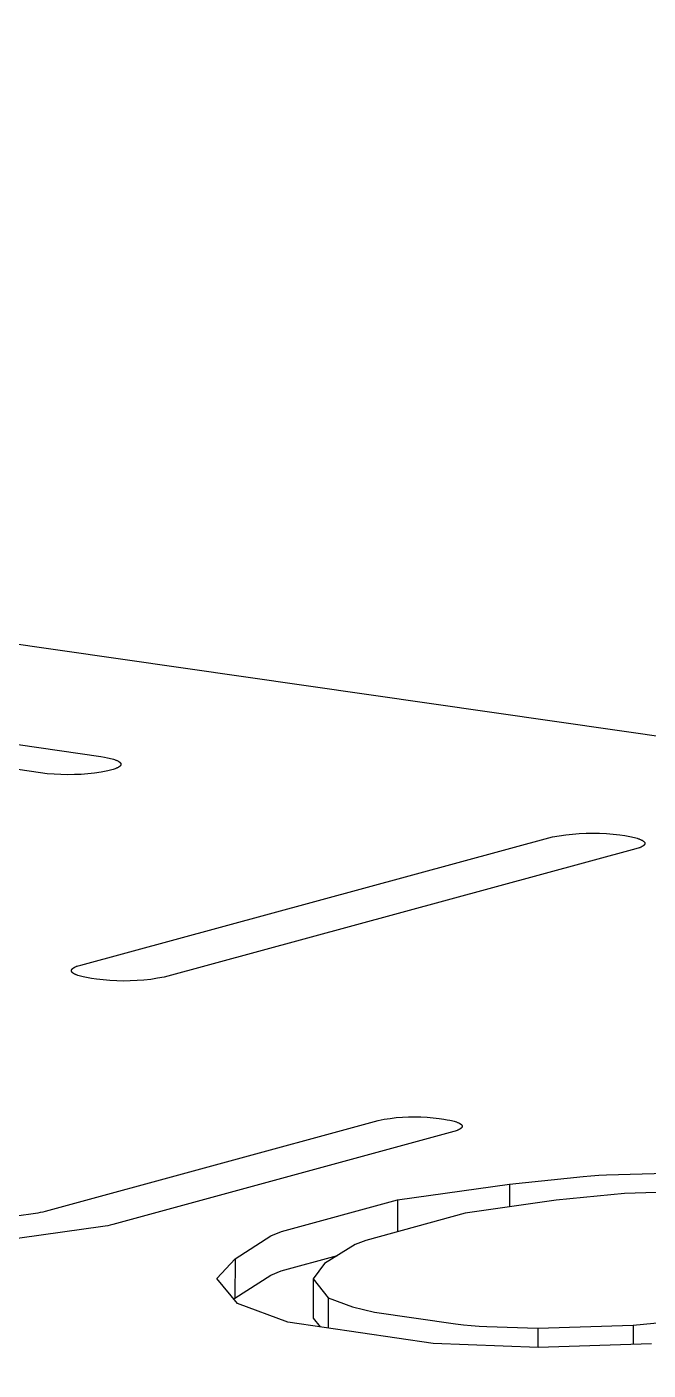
# Model space of a CAD drawing. Header units: millimetres. Extents: x -1283 to 2747, y -259 to 2557.
# Drawn here: x -39.81 to -25.82, y 888.5 to 918.73 of the extents above; entities that cross this region are included whole.
import ezdxf

# ---------------------------------------------------------------- set-up
doc = ezdxf.new("R2010")
doc.units = ezdxf.units.MM
doc.header["$MEASUREMENT"] = 0
doc.layers.add('Utwórz2D linie widoczne', color=7, linetype='Continuous', true_color=0x000000)

msp = doc.modelspace()

# ---------------------------------------------------------------- linework, layer by layer
at = {"layer": 'Utwórz2D linie widoczne'}
for p, q in [((133.445, 880.015), (-137.206, 918.732)), ((-47.266, 903.617), (-38.14, 902.308)), ((-39.501, 901.941), (-46.764, 902.983)), ((-38.14, 902.308), (-38.064, 902.296)), ((-38.064, 902.296), (-37.991, 902.282)), ((-37.991, 902.282), (-37.956, 902.274)), ((-37.956, 902.274), (-37.922, 902.266)), ((-37.922, 902.266), (-37.891, 902.258)), ((-37.891, 902.258), (-37.861, 902.249)), ((-37.861, 902.249), (-37.833, 902.24)), ((-37.833, 902.24), (-37.82, 902.235)), ((-37.82, 902.235), (-37.807, 902.23)), ((-37.807, 902.23), (-37.795, 902.225)), ((-37.795, 902.225), (-37.783, 902.221)), ((-37.783, 902.221), (-37.772, 902.216)), ((-37.772, 902.216), (-37.762, 902.21)), ((-37.762, 902.21), (-37.753, 902.205)), ((-39.349, 901.922), (-39.501, 901.941)), ((-39.197, 901.909), (-39.349, 901.922)), ((-39.045, 901.901), (-39.197, 901.909)), ((-38.587, 901.907), (-38.739, 901.9)), ((-38.435, 901.919), (-38.587, 901.907)), ((-38.283, 901.937), (-38.435, 901.919)), ((-38.132, 901.959), (-38.283, 901.937)), ((-37.982, 901.986), (-38.132, 901.959)), ((-37.897, 902.009), (-37.982, 901.986)), ((-37.869, 902.017), (-37.897, 902.009)), ((-37.843, 902.025), (-37.869, 902.017)), ((-37.819, 902.034), (-37.843, 902.025)), ((-37.807, 902.038), (-37.819, 902.034)), ((-37.796, 902.043), (-37.807, 902.038)), ((-37.785, 902.047), (-37.796, 902.043)), ((-37.775, 902.052), (-37.785, 902.047)), ((-37.765, 902.057), (-37.775, 902.052)), ((-37.756, 902.061), (-37.765, 902.057)), ((-37.747, 902.066), (-37.756, 902.061)), ((-37.753, 902.205), (-37.748, 902.203)), ((-37.748, 902.203), (-37.744, 902.2)), ((-37.743, 902.069), (-37.747, 902.066)), ((-37.744, 902.2), (-37.739, 902.197)), ((-37.739, 902.071), (-37.743, 902.069)), ((-37.739, 902.197), (-37.735, 902.195)), ((-37.735, 902.074), (-37.739, 902.071)), ((-37.735, 902.195), (-37.731, 902.192)), ((-37.731, 902.076), (-37.735, 902.074)), ((-37.731, 902.192), (-37.728, 902.19)), ((-37.728, 902.079), (-37.731, 902.076)), ((-37.728, 902.19), (-37.724, 902.187)), ((-37.724, 902.081), (-37.728, 902.079)), ((-37.724, 902.187), (-37.721, 902.184)), ((-37.721, 902.084), (-37.724, 902.081)), ((-37.721, 902.184), (-37.718, 902.181)), ((-37.718, 902.087), (-37.721, 902.084)), ((-37.718, 902.181), (-37.714, 902.179)), ((-37.715, 902.089), (-37.718, 902.087)), ((-37.712, 902.092), (-37.715, 902.089)), ((-37.714, 902.179), (-37.712, 902.176)), ((-37.712, 902.176), (-37.709, 902.173)), ((-37.709, 902.094), (-37.712, 902.092)), ((-37.709, 902.173), (-37.708, 902.172)), ((-37.708, 902.096), (-37.709, 902.094)), ((-37.708, 902.172), (-37.706, 902.171)), ((-37.707, 902.097), (-37.708, 902.096)), ((-37.706, 902.098), (-37.707, 902.097)), ((-37.706, 902.171), (-37.705, 902.169)), ((-37.705, 902.1), (-37.706, 902.098)), ((-37.705, 902.169), (-37.704, 902.168)), ((-37.704, 902.101), (-37.705, 902.1)), ((-37.704, 902.168), (-37.703, 902.167)), ((-37.703, 902.102), (-37.704, 902.101)), ((-37.703, 902.167), (-37.702, 902.165)), ((-37.702, 902.104), (-37.703, 902.102)), ((-37.702, 902.165), (-37.701, 902.164)), ((-37.701, 902.105), (-37.702, 902.104)), ((-37.701, 902.164), (-37.7, 902.162)), ((-37.7, 902.106), (-37.701, 902.105)), ((-37.7, 902.162), (-37.699, 902.161)), ((-37.699, 902.108), (-37.7, 902.106)), ((-37.699, 902.161), (-37.698, 902.16)), ((-37.698, 902.109), (-37.699, 902.108)), ((-37.698, 902.16), (-37.697, 902.158)), ((-37.697, 902.11), (-37.698, 902.109)), ((-37.697, 902.158), (-37.697, 902.157)), ((-37.697, 902.157), (-37.696, 902.156)), ((-37.696, 902.112), (-37.697, 902.11)), ((-37.696, 902.156), (-37.695, 902.154)), ((-37.695, 902.114), (-37.696, 902.113)), ((-37.696, 902.113), (-37.696, 902.112)), ((-37.695, 902.154), (-37.695, 902.153)), ((-37.695, 902.153), (-37.694, 902.151)), ((-37.694, 902.116), (-37.695, 902.114)), ((-37.694, 902.151), (-37.693, 902.15)), ((-37.693, 902.119), (-37.694, 902.117)), ((-37.694, 902.117), (-37.694, 902.116)), ((-37.693, 902.15), (-37.693, 902.149)), ((-37.693, 902.149), (-37.693, 902.147)), ((-37.693, 902.147), (-37.692, 902.146)), ((-37.692, 902.121), (-37.693, 902.12)), ((-37.693, 902.12), (-37.693, 902.119)), ((-37.692, 902.146), (-37.692, 902.145)), ((-37.692, 902.145), (-37.691, 902.143)), ((-37.691, 902.125), (-37.692, 902.124)), ((-37.692, 902.124), (-37.692, 902.123)), ((-37.692, 902.123), (-37.692, 902.121)), ((-37.691, 902.143), (-37.691, 902.142)), ((-37.691, 902.142), (-37.691, 902.14)), ((-37.691, 902.14), (-37.691, 902.139)), ((-37.691, 902.139), (-37.691, 902.138)), ((-37.691, 902.138), (-37.69, 902.136)), ((-37.69, 902.132), (-37.691, 902.131)), ((-37.691, 902.131), (-37.691, 902.129)), ((-37.691, 902.129), (-37.691, 902.128)), ((-37.691, 902.128), (-37.691, 902.127)), ((-37.691, 902.127), (-37.691, 902.125)), ((-37.69, 902.136), (-37.69, 902.135)), ((-37.69, 902.135), (-37.69, 902.134)), ((-37.69, 902.134), (-37.69, 902.132)), ((-38.892, 901.898), (-39.045, 901.901)), ((-38.739, 901.9), (-38.892, 901.898)), ((-38.597, 897.615), (-27.974, 900.497)), ((-27.974, 900.497), (-27.823, 900.524)), ((-27.823, 900.524), (-27.672, 900.546)), ((-27.672, 900.546), (-27.52, 900.564)), ((-27.52, 900.564), (-27.368, 900.576)), ((-27.368, 900.576), (-27.215, 900.583)), ((-27.215, 900.583), (-27.062, 900.585)), ((-27.062, 900.585), (-26.91, 900.582)), ((-26.91, 900.582), (-26.757, 900.574)), ((-26.757, 900.574), (-26.605, 900.561)), ((-26.605, 900.561), (-26.453, 900.542)), ((-26.453, 900.542), (-26.345, 900.527)), ((-26.345, 900.527), (-26.268, 900.515)), ((-26.268, 900.515), (-26.194, 900.501)), ((-26.194, 900.501), (-26.159, 900.493)), ((-26.159, 900.493), (-26.126, 900.485)), ((-26.126, 900.485), (-26.094, 900.477)), ((-26.094, 900.477), (-26.064, 900.468)), ((-26.064, 900.468), (-26.036, 900.459)), ((-26.036, 900.459), (-26.022, 900.454)), ((-26.022, 900.454), (-26.01, 900.449)), ((-26.01, 900.449), (-25.997, 900.444)), ((-25.997, 900.444), (-25.986, 900.439)), ((-25.986, 900.439), (-25.975, 900.434)), ((-25.975, 900.434), (-25.964, 900.429)), ((-25.964, 900.429), (-25.955, 900.424)), ((-25.955, 900.424), (-25.95, 900.422)), ((-25.95, 900.422), (-25.946, 900.419)), ((-25.946, 900.419), (-25.941, 900.416)), ((-25.941, 900.416), (-25.937, 900.414)), ((-25.937, 900.414), (-25.933, 900.411)), ((-25.933, 900.411), (-25.93, 900.408)), ((-25.93, 900.408), (-25.926, 900.406)), ((-25.926, 900.406), (-25.923, 900.403)), ((-25.923, 900.403), (-25.919, 900.4)), ((-25.919, 900.4), (-25.916, 900.398)), ((-25.916, 900.398), (-25.913, 900.395)), ((-25.913, 900.395), (-25.911, 900.392)), ((-25.911, 900.392), (-25.909, 900.391)), ((-26.097, 900.227), (-36.717, 897.344)), ((-26.069, 900.235), (-26.097, 900.227)), ((-26.043, 900.243), (-26.069, 900.235)), ((-26.018, 900.252), (-26.043, 900.243)), ((-26.007, 900.256), (-26.018, 900.252)), ((-25.996, 900.261), (-26.007, 900.256)), ((-25.985, 900.265), (-25.996, 900.261)), ((-25.975, 900.27), (-25.985, 900.265)), ((-25.965, 900.275), (-25.975, 900.27)), ((-25.956, 900.28), (-25.965, 900.275)), ((-25.947, 900.285), (-25.956, 900.28)), ((-25.943, 900.287), (-25.947, 900.285)), ((-25.939, 900.29), (-25.943, 900.287)), ((-25.935, 900.292), (-25.939, 900.29)), ((-25.931, 900.295), (-25.935, 900.292)), ((-25.928, 900.297), (-25.931, 900.295)), ((-25.924, 900.3), (-25.928, 900.297)), ((-25.921, 900.302), (-25.924, 900.3)), ((-25.918, 900.305), (-25.921, 900.302)), ((-25.915, 900.308), (-25.918, 900.305)), ((-25.912, 900.31), (-25.915, 900.308)), ((-25.91, 900.313), (-25.912, 900.31)), ((-25.909, 900.314), (-25.91, 900.313)), ((-25.909, 900.391), (-25.908, 900.389)), ((-25.907, 900.315), (-25.909, 900.314)), ((-25.908, 900.389), (-25.907, 900.388)), ((-25.907, 900.388), (-25.906, 900.387)), ((-25.906, 900.317), (-25.907, 900.315)), ((-25.906, 900.387), (-25.905, 900.385)), ((-25.905, 900.318), (-25.906, 900.317)), ((-25.905, 900.385), (-25.903, 900.384)), ((-25.904, 900.319), (-25.905, 900.318)), ((-25.903, 900.321), (-25.904, 900.319)), ((-25.903, 900.384), (-25.902, 900.382)), ((-25.902, 900.322), (-25.903, 900.321)), ((-25.902, 900.382), (-25.901, 900.381)), ((-25.901, 900.323), (-25.902, 900.322)), ((-25.901, 900.381), (-25.901, 900.38)), ((-25.901, 900.38), (-25.9, 900.378)), ((-25.9, 900.325), (-25.901, 900.323)), ((-25.9, 900.378), (-25.899, 900.377)), ((-25.899, 900.326), (-25.9, 900.325)), ((-25.899, 900.377), (-25.898, 900.376)), ((-25.898, 900.329), (-25.899, 900.327)), ((-25.899, 900.327), (-25.899, 900.326)), ((-25.898, 900.376), (-25.897, 900.374)), ((-25.897, 900.33), (-25.898, 900.329)), ((-25.897, 900.374), (-25.897, 900.373)), ((-25.897, 900.373), (-25.896, 900.371)), ((-25.896, 900.332), (-25.897, 900.33)), ((-25.896, 900.371), (-25.895, 900.37)), ((-25.895, 900.334), (-25.896, 900.333)), ((-25.896, 900.333), (-25.896, 900.332)), ((-25.895, 900.37), (-25.895, 900.369)), ((-25.895, 900.369), (-25.894, 900.367)), ((-25.894, 900.337), (-25.895, 900.336)), ((-25.895, 900.336), (-25.895, 900.334)), ((-25.894, 900.367), (-25.894, 900.366)), ((-25.894, 900.366), (-25.893, 900.365)), ((-25.893, 900.34), (-25.894, 900.338)), ((-25.894, 900.338), (-25.894, 900.337)), ((-25.893, 900.365), (-25.893, 900.363)), ((-25.893, 900.363), (-25.893, 900.362)), ((-25.893, 900.362), (-25.892, 900.36)), ((-25.892, 900.344), (-25.893, 900.342)), ((-25.893, 900.342), (-25.893, 900.341)), ((-25.893, 900.341), (-25.893, 900.34)), ((-25.892, 900.36), (-25.892, 900.359)), ((-25.892, 900.359), (-25.892, 900.358)), ((-25.892, 900.358), (-25.892, 900.356)), ((-25.892, 900.356), (-25.892, 900.355)), ((-25.892, 900.355), (-25.891, 900.353)), ((-25.891, 900.351), (-25.892, 900.349)), ((-25.892, 900.349), (-25.892, 900.348)), ((-25.892, 900.348), (-25.892, 900.347)), ((-25.892, 900.347), (-25.892, 900.345)), ((-25.892, 900.345), (-25.892, 900.344)), ((-25.891, 900.353), (-25.891, 900.352)), ((-25.891, 900.352), (-25.891, 900.351)), ((-38.805, 897.492), (-38.804, 897.493)), ((-38.805, 897.491), (-38.805, 897.492)), ((-38.805, 897.489), (-38.805, 897.491)), ((-38.805, 897.488), (-38.805, 897.489)), ((-38.805, 897.487), (-38.805, 897.488)), ((-38.805, 897.485), (-38.805, 897.487)), ((-38.804, 897.484), (-38.805, 897.485)), ((-38.804, 897.499), (-38.803, 897.5)), ((-38.804, 897.498), (-38.804, 897.499)), ((-38.804, 897.496), (-38.804, 897.498)), ((-38.804, 897.495), (-38.804, 897.496)), ((-38.804, 897.493), (-38.804, 897.495)), ((-38.804, 897.482), (-38.804, 897.484)), ((-38.804, 897.481), (-38.804, 897.482)), ((-38.804, 897.48), (-38.804, 897.481)), ((-38.803, 897.478), (-38.804, 897.48)), ((-38.803, 897.502), (-38.802, 897.503)), ((-38.803, 897.5), (-38.803, 897.502)), ((-38.803, 897.477), (-38.803, 897.478)), ((-38.803, 897.475), (-38.803, 897.477)), ((-38.802, 897.474), (-38.803, 897.475)), ((-38.802, 897.504), (-38.801, 897.506)), ((-38.802, 897.503), (-38.802, 897.504)), ((-38.802, 897.473), (-38.802, 897.474)), ((-38.801, 897.471), (-38.802, 897.473)), ((-38.801, 897.507), (-38.8, 897.509)), ((-38.801, 897.506), (-38.801, 897.507)), ((-38.801, 897.47), (-38.801, 897.471)), ((-38.8, 897.468), (-38.801, 897.47)), ((-38.8, 897.509), (-38.799, 897.51)), ((-38.799, 897.467), (-38.8, 897.468)), ((-38.799, 897.511), (-38.798, 897.513)), ((-38.799, 897.51), (-38.799, 897.511)), ((-38.799, 897.466), (-38.799, 897.467)), ((-38.798, 897.464), (-38.799, 897.466)), ((-38.798, 897.513), (-38.797, 897.514)), ((-38.797, 897.463), (-38.798, 897.464)), ((-38.797, 897.514), (-38.796, 897.515)), ((-38.796, 897.461), (-38.797, 897.463)), ((-38.796, 897.515), (-38.795, 897.517)), ((-38.795, 897.46), (-38.796, 897.461)), ((-38.795, 897.518), (-38.794, 897.519)), ((-38.795, 897.517), (-38.795, 897.518)), ((-38.794, 897.459), (-38.795, 897.46)), ((-38.794, 897.519), (-38.793, 897.521)), ((-38.793, 897.457), (-38.794, 897.459)), ((-38.793, 897.521), (-38.792, 897.522)), ((-38.792, 897.456), (-38.793, 897.457)), ((-38.792, 897.522), (-38.79, 897.524)), ((-38.791, 897.455), (-38.792, 897.456)), ((-38.79, 897.453), (-38.791, 897.455)), ((-38.79, 897.524), (-38.789, 897.525)), ((-38.789, 897.452), (-38.79, 897.453)), ((-38.789, 897.525), (-38.788, 897.526)), ((-38.787, 897.45), (-38.789, 897.452)), ((-38.788, 897.526), (-38.787, 897.528)), ((-38.787, 897.528), (-38.786, 897.529)), ((-38.786, 897.449), (-38.787, 897.45)), ((-38.786, 897.529), (-38.783, 897.532)), ((-38.784, 897.446), (-38.786, 897.449)), ((-38.781, 897.444), (-38.784, 897.446)), ((-38.783, 897.532), (-38.78, 897.534)), ((-38.778, 897.441), (-38.781, 897.444)), ((-38.78, 897.534), (-38.777, 897.537)), ((-38.774, 897.438), (-38.778, 897.441)), ((-38.777, 897.537), (-38.774, 897.539)), ((-38.774, 897.539), (-38.771, 897.542)), ((-38.771, 897.435), (-38.774, 897.438)), ((-38.771, 897.542), (-38.767, 897.545)), ((-38.767, 897.433), (-38.771, 897.435)), ((-38.767, 897.545), (-38.764, 897.547)), ((-38.764, 897.43), (-38.767, 897.433)), ((-38.764, 897.547), (-38.76, 897.55)), ((-38.76, 897.427), (-38.764, 897.43)), ((-38.76, 897.55), (-38.756, 897.552)), ((-38.756, 897.425), (-38.76, 897.427)), ((-38.756, 897.552), (-38.752, 897.555)), ((-38.751, 897.422), (-38.756, 897.425)), ((-38.752, 897.555), (-38.748, 897.557)), ((-38.747, 897.419), (-38.751, 897.422)), ((-38.748, 897.557), (-38.739, 897.562)), ((-38.742, 897.417), (-38.747, 897.419)), ((-38.733, 897.412), (-38.742, 897.417)), ((-38.739, 897.562), (-38.73, 897.567)), ((-38.722, 897.406), (-38.733, 897.412)), ((-38.73, 897.567), (-38.72, 897.572)), ((-38.711, 897.401), (-38.722, 897.406)), ((-38.72, 897.572), (-38.71, 897.577)), ((-38.7, 897.396), (-38.711, 897.401)), ((-38.71, 897.577), (-38.699, 897.581)), ((-38.688, 897.391), (-38.7, 897.396)), ((-38.699, 897.581), (-38.688, 897.586)), ((-38.688, 897.586), (-38.676, 897.59)), ((-38.675, 897.387), (-38.688, 897.391)), ((-38.676, 897.59), (-38.651, 897.599)), ((-38.662, 897.382), (-38.675, 897.387)), ((-38.634, 897.372), (-38.662, 897.382)), ((-38.651, 897.599), (-38.625, 897.607)), ((-38.603, 897.364), (-38.634, 897.372)), ((-38.625, 897.607), (-38.597, 897.615)), ((-38.572, 897.355), (-38.603, 897.364)), ((-38.538, 897.347), (-38.572, 897.355)), ((-38.503, 897.339), (-38.538, 897.347)), ((-38.43, 897.325), (-38.503, 897.339)), ((-38.352, 897.313), (-38.43, 897.325)), ((-38.244, 897.298), (-38.352, 897.313)), ((-38.092, 897.279), (-38.244, 897.298)), ((-37.939, 897.266), (-38.092, 897.279)), ((-37.786, 897.257), (-37.939, 897.266)), ((-37.632, 897.254), (-37.786, 897.257)), ((-37.479, 897.256), (-37.632, 897.254)), ((-37.325, 897.264), (-37.479, 897.256)), ((-37.172, 897.276), (-37.325, 897.264)), ((-37.02, 897.293), (-37.172, 897.276)), ((-36.868, 897.316), (-37.02, 897.293)), ((-36.717, 897.344), (-36.868, 897.316)), ((-39.388, 892.075), (-31.901, 894.119)), ((-31.901, 894.119), (-31.764, 894.144)), ((-31.764, 894.144), (-31.627, 894.164)), ((-31.627, 894.164), (-31.489, 894.18)), ((-31.489, 894.18), (-31.351, 894.191)), ((-31.351, 894.191), (-31.213, 894.198)), ((-31.213, 894.198), (-31.074, 894.2)), ((-31.074, 894.2), (-30.935, 894.197)), ((-30.935, 894.197), (-30.797, 894.189)), ((-30.797, 894.189), (-30.659, 894.177)), ((-30.659, 894.177), (-30.521, 894.161)), ((-30.521, 894.161), (-30.416, 894.145)), ((-30.416, 894.145), (-30.346, 894.134)), ((-30.346, 894.134), (-30.28, 894.122)), ((-30.28, 894.122), (-30.248, 894.115)), ((-30.248, 894.115), (-30.218, 894.107)), ((-30.218, 894.107), (-30.189, 894.1)), ((-30.189, 894.1), (-30.161, 894.092)), ((-30.161, 894.092), (-30.136, 894.083)), ((-30.136, 894.083), (-30.124, 894.079)), ((-30.124, 894.079), (-30.112, 894.074)), ((-30.112, 894.074), (-30.101, 894.07)), ((-30.101, 894.07), (-30.091, 894.065)), ((-30.091, 894.065), (-30.081, 894.061)), ((-30.081, 894.061), (-30.071, 894.056)), ((-30.071, 894.056), (-30.063, 894.051)), ((-30.063, 894.051), (-30.058, 894.049)), ((-30.058, 894.049), (-30.054, 894.047)), ((-30.054, 894.047), (-30.05, 894.044)), ((-30.05, 894.044), (-30.047, 894.042)), ((-30.192, 893.871), (-37.874, 891.773)), ((-30.167, 893.879), (-30.192, 893.871)), ((-30.143, 893.886), (-30.167, 893.879)), ((-30.121, 893.894), (-30.143, 893.886)), ((-30.111, 893.898), (-30.121, 893.894)), ((-30.1, 893.902), (-30.111, 893.898)), ((-30.091, 893.906), (-30.1, 893.902)), ((-30.081, 893.911), (-30.091, 893.906)), ((-30.072, 893.915), (-30.081, 893.911)), ((-30.064, 893.919), (-30.072, 893.915)), ((-30.056, 893.924), (-30.064, 893.919)), ((-30.052, 893.926), (-30.056, 893.924)), ((-30.049, 893.928), (-30.052, 893.926)), ((-30.045, 893.931), (-30.049, 893.928)), ((-30.047, 894.042), (-30.043, 894.039)), ((-30.042, 893.933), (-30.045, 893.931)), ((-30.043, 894.039), (-30.04, 894.037)), ((-30.039, 893.935), (-30.042, 893.933)), ((-30.04, 894.037), (-30.037, 894.034)), ((-30.036, 893.938), (-30.039, 893.935)), ((-30.037, 894.034), (-30.033, 894.032)), ((-30.033, 893.94), (-30.036, 893.938)), ((-30.033, 894.032), (-30.03, 894.03)), ((-30.03, 893.942), (-30.033, 893.94)), ((-30.03, 894.03), (-30.028, 894.027)), ((-30.027, 893.945), (-30.03, 893.942)), ((-30.028, 894.027), (-30.025, 894.025)), ((-30.025, 893.947), (-30.027, 893.945)), ((-30.025, 894.025), (-30.023, 894.022)), ((-30.022, 893.95), (-30.025, 893.947)), ((-30.023, 894.022), (-30.021, 894.021)), ((-30.021, 893.951), (-30.022, 893.95)), ((-30.021, 894.021), (-30.02, 894.02)), ((-30.02, 893.952), (-30.021, 893.951)), ((-30.02, 894.02), (-30.019, 894.018)), ((-30.019, 893.953), (-30.02, 893.952)), ((-30.019, 894.018), (-30.018, 894.017)), ((-30.018, 893.954), (-30.019, 893.953)), ((-30.018, 894.017), (-30.017, 894.016)), ((-30.017, 893.956), (-30.018, 893.954)), ((-30.017, 894.016), (-30.016, 894.015)), ((-30.016, 893.957), (-30.017, 893.956)), ((-30.016, 894.015), (-30.015, 894.013)), ((-30.015, 893.958), (-30.016, 893.957)), ((-30.015, 894.013), (-30.014, 894.012)), ((-30.014, 893.959), (-30.015, 893.958)), ((-30.014, 894.012), (-30.014, 894.011)), ((-30.014, 894.011), (-30.013, 894.01)), ((-30.013, 893.962), (-30.014, 893.961)), ((-30.014, 893.961), (-30.014, 893.959)), ((-30.013, 894.01), (-30.012, 894.008)), ((-30.012, 893.963), (-30.013, 893.962)), ((-30.012, 894.008), (-30.011, 894.007)), ((-30.011, 893.964), (-30.012, 893.963)), ((-30.011, 894.007), (-30.011, 894.006)), ((-30.011, 894.006), (-30.01, 894.004)), ((-30.01, 893.967), (-30.011, 893.966)), ((-30.011, 893.966), (-30.011, 893.964)), ((-30.01, 894.004), (-30.009, 894.003)), ((-30.009, 893.969), (-30.01, 893.968)), ((-30.01, 893.968), (-30.01, 893.967)), ((-30.009, 894.003), (-30.009, 894.002)), ((-30.009, 894.002), (-30.008, 894.001)), ((-30.008, 893.971), (-30.009, 893.969)), ((-30.008, 894.001), (-30.008, 893.999)), ((-30.008, 893.999), (-30.007, 893.998)), ((-30.007, 893.974), (-30.008, 893.973)), ((-30.008, 893.973), (-30.008, 893.972)), ((-30.008, 893.972), (-30.008, 893.971)), ((-30.007, 893.998), (-30.007, 893.997)), ((-30.007, 893.997), (-30.007, 893.996)), ((-30.007, 893.996), (-30.006, 893.994)), ((-30.006, 893.978), (-30.007, 893.977)), ((-30.007, 893.977), (-30.007, 893.975)), ((-30.007, 893.975), (-30.007, 893.974)), ((-30.006, 893.994), (-30.006, 893.993)), ((-30.006, 893.993), (-30.006, 893.992)), ((-30.006, 893.992), (-30.006, 893.991)), ((-30.006, 893.991), (-30.006, 893.989)), ((-30.006, 893.989), (-30.006, 893.988)), ((-30.006, 893.988), (-30.006, 893.987)), ((-30.006, 893.987), (-30.005, 893.986)), ((-30.005, 893.986), (-30.006, 893.984)), ((-30.006, 893.984), (-30.006, 893.983)), ((-30.006, 893.983), (-30.006, 893.982)), ((-30.006, 893.982), (-30.006, 893.981)), ((-30.006, 893.981), (-30.006, 893.979)), ((-30.006, 893.979), (-30.006, 893.978)), ((-28.939, 892.681), (-27.284, 892.858)), ((-27.284, 892.858), (-27.107, 892.874)), ((-27.107, 892.874), (-26.93, 892.885)), ((-26.93, 892.885), (-26.753, 892.893)), ((-26.753, 892.893), (-24.216, 892.968)), ((-31.459, 892.33), (-28.939, 892.681)), ((-28.939, 892.681), (-28.94, 892.172)), ((-24.217, 892.541), (-26.348, 892.475)), ((-34.077, 891.614), (-31.459, 892.33)), ((-31.459, 892.33), (-31.461, 891.612)), ((-27.892, 892.323), (-29.936, 892.03)), ((-26.348, 892.475), (-27.892, 892.323)), ((-41.408, 891.776), (-39.611, 892.031)), ((-39.611, 892.031), (-39.555, 892.039)), ((-39.555, 892.039), (-39.499, 892.049)), ((-39.499, 892.049), (-39.443, 892.061)), ((-39.443, 892.061), (-39.388, 892.075)), ((-29.936, 892.03), (-32.178, 891.416)), ((-38.1, 891.728), (-40.394, 891.405)), ((-38.043, 891.737), (-38.1, 891.728)), ((-37.987, 891.747), (-38.043, 891.737)), ((-37.93, 891.759), (-37.987, 891.747)), ((-37.874, 891.773), (-37.93, 891.759)), ((-35.12, 891.003), (-34.316, 891.519)), ((-34.316, 891.519), (-34.077, 891.614)), ((-32.412, 891.324), (-33.105, 890.895)), ((-32.178, 891.416), (-32.412, 891.324)), ((-34.079, 890.729), (-32.812, 891.076)), ((-35.53, 890.558), (-35.12, 891.003)), ((-35.12, 891.003), (-35.122, 890.117)), ((-34.318, 890.634), (-34.079, 890.729)), ((-33.105, 890.895), (-33.359, 890.554)), ((-35.065, 889.994), (-35.53, 890.558)), ((-35.122, 890.117), (-34.318, 890.634)), ((-33.359, 890.554), (-33.361, 889.668)), ((-33.359, 890.554), (-33.021, 890.127)), ((-35.146, 890.091), (-35.122, 890.117)), ((-33.021, 890.127), (-33.023, 889.441)), ((-33.021, 890.127), (-32.476, 889.919)), ((-33.933, 889.574), (-35.065, 889.994)), ((-32.476, 889.919), (-31.978, 889.804)), ((-30.657, 889.097), (-33.933, 889.574)), ((-33.361, 889.668), (-33.202, 889.468)), ((-31.978, 889.804), (-30.155, 889.539)), ((-30.155, 889.539), (-29.979, 889.517)), ((-29.979, 889.517), (-29.802, 889.499)), ((-26.153, 889.506), (-24.672, 889.657)), ((-29.802, 889.499), (-29.625, 889.487)), ((-29.625, 889.487), (-29.447, 889.479)), ((-29.447, 889.479), (-28.299, 889.441)), ((-28.299, 889.441), (-28.3, 889.009)), ((-28.299, 889.441), (-26.153, 889.506)), ((-26.153, 889.506), (-26.155, 889.074)), ((-28.296, 889.009), (-30.657, 889.097)), ((-25.743, 889.087), (-28.296, 889.009))]:
    msp.add_line(p, q, dxfattribs=at)

doc.saveas('drawing.dxf')
